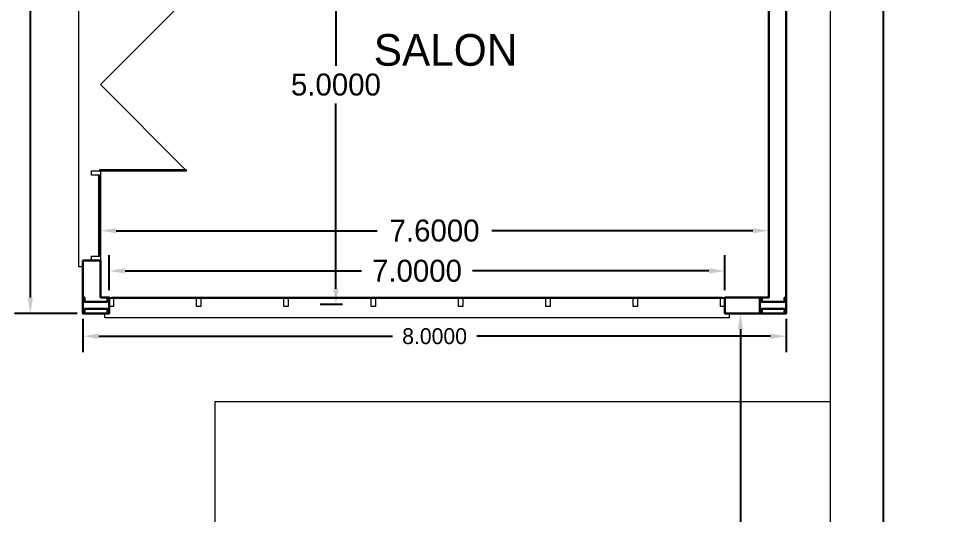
# Model space of a CAD drawing. Header units: millimetres. Extents: x 1972 to 5740, y 370 to 952.
# Drawn here: x 2635.37 to 2645.82, y 572.01 to 577.65 of the extents above; entities that cross this region are included whole.
import ezdxf

# ---------------------------------------------------------------- set-up
doc = ezdxf.new("R2010")
doc.units = ezdxf.units.MM
doc.header["$LTSCALE"] = 15
for name, color, linetype, lineweight in [('000 ALE 01', 1, 'Continuous', 9), ('MUROS', 1, 'Continuous', 30), ('SOMBRAS', 95, 'Continuous', 18)]:
    doc.layers.add(name, color=color, linetype=linetype, lineweight=lineweight)
doc.dimstyles.get("Standard").update_dxf_attribs({"dimtxt": 0.18, "dimasz": 0.18, "dimexe": 0.18, "dimexo": 0.0625, "dimgap": 0.09, "dimtad": 0, "dimtih": 1, "dimtoh": 1, "dimdec": 4, "dimzin": 0, "dimdsep": 46, "dimtxsty": 'Standard', "dimcen": 0.09, "dimadec": 0, "dimazin": 0, "dimtfac": 1, "dimtdec": 4, "dimtofl": 0, "dimtmove": 0, "dimatfit": 3, "dimfxl": 1, "dimtolj": 1, "dimtzin": 0, "dimarcsym": 0})

# ---------------------------------------------------------------- blocks, each defined once
blk = doc.blocks.new('*D75')
at = {"layer": 'Defpoints', "color": 0, "linetype": 'Continuous', "ltscale": 0.001, "transparency": 16777216}
for p in [(2644.101, 574.294), (2643.579, 559.294), (2644.101, 559.294)]:
    blk.add_point(p, dxfattribs=at)
at = {"layer": 'SOMBRAS', "color": 0, "linetype": 'Continuous', "lineweight": -2, "ltscale": 0.001, "transparency": 16777216}
for p, q in [((2644.038, 574.294), (2643.399, 574.294)), ((2643.579, 574.114), (2643.579, 566.974)), ((2643.579, 559.474), (2643.579, 566.614)), ((2644.038, 559.294), (2643.399, 559.294))]:
    blk.add_line(p, q, dxfattribs=at)
at = {"layer": 'SOMBRAS', "color": 0, "linetype": 'Continuous', "ltscale": 0.001, "transparency": 16777216}
for points in [[(2643.549, 574.114), (2643.609, 574.114), (2643.579, 574.294)], [(2643.549, 559.474), (2643.609, 559.474), (2643.579, 559.294)]]:
    blk.add_solid(points, dxfattribs=at)
at = {"layer": 'SOMBRAS', "color": 0, "linetype": 'Continuous', "ltscale": 0.001, "transparency": 16777216, "insert": (2643.579, 566.794), "char_height": 0.18, "attachment_point": 5}
blk.add_mtext('\\A1;15.0000', dxfattribs=at)
blk = doc.blocks.new('*D113')
at = {"layer": 'Defpoints', "color": 0, "linetype": 'Continuous', "ltscale": 0.001, "transparency": 16777216}
for p in [(2636.101, 584.294), (2635.504, 574.294), (2636.101, 574.294)]:
    blk.add_point(p, dxfattribs=at)
at = {"layer": 'SOMBRAS', "color": 0, "linetype": 'Continuous', "lineweight": -2, "ltscale": 0.001, "transparency": 16777216}
for p, q in [((2636.038, 584.294), (2635.324, 584.294)), ((2635.504, 584.114), (2635.504, 579.509)), ((2635.504, 574.474), (2635.504, 579.079)), ((2636.038, 574.294), (2635.324, 574.294))]:
    blk.add_line(p, q, dxfattribs=at)
at = {"layer": 'SOMBRAS', "color": 0, "linetype": 'Continuous', "ltscale": 0.001, "transparency": 16777216}
for points in [[(2635.474, 584.114), (2635.534, 584.114), (2635.504, 584.294)], [(2635.474, 574.474), (2635.534, 574.474), (2635.504, 574.294)]]:
    blk.add_solid(points, dxfattribs=at)
at = {"layer": 'SOMBRAS', "color": 0, "linetype": 'Continuous', "ltscale": 0.001, "transparency": 16777216, "insert": (2635.504, 579.294), "char_height": 0.25, "attachment_point": 5}
blk.add_mtext('\\A1;10.0000', dxfattribs=at)
blk = doc.blocks.new('*D121')
at = {"layer": 'Defpoints', "color": 0, "linetype": 'Continuous', "ltscale": 0.001, "transparency": 16777216}
for p in [(2636.101, 574.294), (2644.101, 574.294), (2636.101, 574.034)]:
    blk.add_point(p, dxfattribs=at)
at = {"layer": 'SOMBRAS', "color": 0, "linetype": 'Continuous', "lineweight": -2, "ltscale": 0.001, "transparency": 16777216}
for p, q in [((2636.101, 574.232), (2636.101, 573.854)), ((2644.101, 574.232), (2644.101, 573.854)), ((2636.281, 574.034), (2639.621, 574.034)), ((2643.921, 574.034), (2640.581, 574.034))]:
    blk.add_line(p, q, dxfattribs=at)
at = {"layer": 'SOMBRAS', "color": 0, "linetype": 'Continuous', "ltscale": 0.001, "transparency": 16777216}
for points in [[(2636.281, 574.064), (2636.281, 574.004), (2636.101, 574.034)], [(2643.921, 574.064), (2643.921, 574.004), (2644.101, 574.034)]]:
    blk.add_solid(points, dxfattribs=at)
at = {"layer": 'SOMBRAS', "color": 0, "linetype": 'Continuous', "ltscale": 0.001, "transparency": 16777216, "insert": (2640.101, 574.034), "char_height": 0.18, "attachment_point": 5}
blk.add_mtext('\\A1;8.0000', dxfattribs=at)
blk = doc.blocks.new('*D108')
at = {"layer": 'Defpoints', "color": 0, "linetype": 'Continuous', "ltscale": 0.001, "transparency": 16777216}
for p in [(2636.301, 575.234), (2636.301, 574.984), (2643.901, 574.984)]:
    blk.add_point(p, dxfattribs=at)
at = {"layer": 'SOMBRAS', "color": 0, "linetype": 'Continuous', "lineweight": -2, "ltscale": 0.001, "transparency": 16777216}
for p, q in [((2636.301, 575.046), (2636.301, 575.414)), ((2643.901, 575.046), (2643.901, 575.414)), ((2636.481, 575.234), (2639.448, 575.234)), ((2643.721, 575.234), (2640.753, 575.234))]:
    blk.add_line(p, q, dxfattribs=at)
at = {"layer": 'SOMBRAS', "color": 0, "linetype": 'Continuous', "ltscale": 0.001, "transparency": 16777216}
for points in [[(2636.481, 575.264), (2636.481, 575.204), (2636.301, 575.234)], [(2643.721, 575.264), (2643.721, 575.204), (2643.901, 575.234)]]:
    blk.add_solid(points, dxfattribs=at)
at = {"layer": 'SOMBRAS', "color": 0, "linetype": 'Continuous', "ltscale": 0.001, "transparency": 16777216, "insert": (2640.101, 575.234), "char_height": 0.25, "attachment_point": 5}
blk.add_mtext('\\A1;7.6000', dxfattribs=at)
blk = doc.blocks.new('*D109')
at = {"layer": 'Defpoints', "color": 0, "linetype": 'Continuous', "ltscale": 0.001, "transparency": 16777216}
for p in [(2639.117, 579.394), (2638.979, 574.394), (2639.117, 574.394)]:
    blk.add_point(p, dxfattribs=at)
at = {"layer": 'SOMBRAS', "color": 0, "linetype": 'Continuous', "lineweight": -2, "ltscale": 0.001, "transparency": 16777216}
for p, q in [((2639.054, 579.394), (2638.799, 579.394)), ((2638.979, 579.214), (2638.979, 577.109)), ((2638.979, 574.574), (2638.979, 576.679)), ((2639.054, 574.394), (2638.799, 574.394))]:
    blk.add_line(p, q, dxfattribs=at)
at = {"layer": 'SOMBRAS', "color": 0, "linetype": 'Continuous', "ltscale": 0.001, "transparency": 16777216}
for points in [[(2638.949, 579.214), (2639.009, 579.214), (2638.979, 579.394)], [(2638.949, 574.574), (2639.009, 574.574), (2638.979, 574.394)]]:
    blk.add_solid(points, dxfattribs=at)
at = {"layer": 'SOMBRAS', "color": 0, "linetype": 'Continuous', "ltscale": 0.001, "transparency": 16777216, "insert": (2638.979, 576.894), "char_height": 0.25, "attachment_point": 5}
blk.add_mtext('\\A1;5.0000', dxfattribs=at)
blk = doc.blocks.new('*D110')
at = {"layer": 'Defpoints', "color": 0, "linetype": 'Continuous', "ltscale": 0.001, "transparency": 16777216}
for p in [(2636.401, 574.777), (2636.401, 574.494), (2643.401, 574.494)]:
    blk.add_point(p, dxfattribs=at)
at = {"layer": 'SOMBRAS', "color": 0, "linetype": 'Continuous', "lineweight": -2, "ltscale": 0.001, "transparency": 16777216}
for p, q in [((2636.401, 574.557), (2636.401, 574.957)), ((2643.401, 574.557), (2643.401, 574.957)), ((2636.581, 574.777), (2639.269, 574.777)), ((2643.221, 574.777), (2640.532, 574.777))]:
    blk.add_line(p, q, dxfattribs=at)
at = {"layer": 'SOMBRAS', "color": 0, "linetype": 'Continuous', "ltscale": 0.001, "transparency": 16777216}
for points in [[(2636.581, 574.807), (2636.581, 574.747), (2636.401, 574.777)], [(2643.221, 574.807), (2643.221, 574.747), (2643.401, 574.777)]]:
    blk.add_solid(points, dxfattribs=at)
at = {"layer": 'SOMBRAS', "color": 0, "linetype": 'Continuous', "ltscale": 0.001, "transparency": 16777216, "insert": (2639.901, 574.777), "char_height": 0.25, "attachment_point": 5}
blk.add_mtext('\\A1;7.0000', dxfattribs=at)
blk = doc.blocks.new('*D283')
at = {"layer": 'Defpoints', "color": 0, "linetype": 'Continuous', "ltscale": 0.001, "transparency": 16777216}
for p in [(2644.601, 639.294), (2644.601, 559.294), (2645.206, 559.294)]:
    blk.add_point(p, dxfattribs=at)
at = {"layer": 'SOMBRAS', "color": 0, "linetype": 'Continuous', "lineweight": -2, "ltscale": 0.001, "transparency": 16777216}
for p, q in [((2644.663, 639.294), (2645.386, 639.294)), ((2645.206, 639.114), (2645.206, 599.509)), ((2645.206, 559.474), (2645.206, 599.079)), ((2644.663, 559.294), (2645.386, 559.294))]:
    blk.add_line(p, q, dxfattribs=at)
at = {"layer": 'SOMBRAS', "color": 0, "linetype": 'Continuous', "ltscale": 0.001, "transparency": 16777216}
for points in [[(2645.176, 639.114), (2645.236, 639.114), (2645.206, 639.294)], [(2645.176, 559.474), (2645.236, 559.474), (2645.206, 559.294)]]:
    blk.add_solid(points, dxfattribs=at)
at = {"layer": 'SOMBRAS', "color": 0, "linetype": 'Continuous', "ltscale": 0.001, "transparency": 16777216, "insert": (2645.206, 599.294), "char_height": 0.25, "attachment_point": 5}
blk.add_mtext('\\A1;80.0000', dxfattribs=at)

msp = doc.modelspace()

# ---------------------------------------------------------------- linework, layer by layer
at = {"layer": '000 ALE 01'}
for points in [[(2637.60081, 573.29417), (2637.60081, 559.29417)], [(2637.60081, 573.29417), (2644.60081, 573.29417)]]:
    msp.add_lwpolyline(points, dxfattribs=at)
at = {"layer": 'MUROS', "linetype": 'Continuous', "ltscale": 0.001}
for p, q in [((2644.10081, 580.06917), (2644.10081, 574.29417)), ((2643.40081, 574.29417), (2643.40081, 574.47417)), ((2644.10081, 574.29417), (2643.40081, 574.29417))]:
    msp.add_line(p, q, dxfattribs=at)
for points in [[(2643.90081, 579.29417), (2643.90081, 574.47417), (2643.40081, 574.47417)], [(2636.30081, 574.89417), (2636.10081, 574.89417)], [(2636.10081, 574.89417), (2636.10081, 574.47417)], [(2636.30081, 574.89417), (2636.30081, 574.47417)], [(2636.30081, 574.47417), (2636.40081, 574.47417)], [(2636.10081, 574.29417), (2636.40081, 574.29417)]]:
    msp.add_lwpolyline(points, dxfattribs=at)
for points in [[(2636.10081, 574.47417), (2636.10081, 574.29417), (2636.12081, 574.29417), (2636.12081, 574.34417), (2636.38081, 574.34417), (2636.38081, 574.29417), (2636.40081, 574.29417), (2636.40081, 574.47417), (2636.38081, 574.47417), (2636.38081, 574.42417), (2636.12081, 574.42417), (2636.12081, 574.47417), (2636.10081, 574.47417)], [(2643.80081, 574.47417), (2643.80081, 574.29417), (2643.82081, 574.29417), (2643.82081, 574.34417), (2644.08081, 574.34417), (2644.08081, 574.29417), (2644.10081, 574.29417), (2644.10081, 574.47417), (2644.08081, 574.47417), (2644.08081, 574.42417), (2643.82081, 574.42417), (2643.82081, 574.47417), (2643.80081, 574.47417)]]:
    msp.add_lwpolyline(points, close=True, dxfattribs=at)
at = {"layer": 'SOMBRAS', "linetype": 'Continuous', "ltscale": 0.001}
msp.add_line((2644.60081, 661.29417), (2644.60081, 559.29417), dxfattribs=at)
for points in [[(2636.10081, 578.82988), (2636.10081, 578.87988), (2636.05081, 578.87988), (2636.05081, 574.87778), (2636.05081, 574.82778), (2636.10081, 574.82778), (2636.10081, 574.89417)], [(2637.2151, 577.80845), (2636.30081, 576.89417), (2637.27939, 575.91559)], [(2636.30081, 575.86559), (2636.20081, 575.86559), (2636.20081, 575.91559), (2636.30081, 575.91559), (2636.30081, 575.86559)], [(2636.30081, 575.86559), (2636.20081, 575.86559), (2636.20081, 575.91559), (2636.30081, 575.91559), (2636.30081, 575.86559)], [(2636.29081, 575.91559), (2637.28081, 575.91559), (2637.28081, 575.91559), (2637.28081, 575.91559), (2637.28081, 575.92559), (2636.29081, 575.92559), (2636.29081, 575.91559)], [(2636.28081, 575.86559), (2636.28081, 574.94417)], [(2636.29081, 575.86559), (2636.29081, 574.94417)], [(2636.30081, 575.86559), (2636.30081, 574.94417)], [(2636.30081, 574.89417), (2636.20081, 574.89417), (2636.20081, 574.94417), (2636.30081, 574.94417), (2636.30081, 574.89417)], [(2636.45081, 574.47417), (2636.45081, 574.37417), (2636.40081, 574.37417), (2636.40081, 574.47417), (2636.45081, 574.47417)], [(2643.40081, 574.46417), (2636.40081, 574.46417)], [(2643.37581, 574.47417), (2636.42581, 574.47417)], [(2637.44367, 574.47417), (2637.44367, 574.37417), (2637.39367, 574.37417), (2637.39367, 574.47417), (2637.44367, 574.47417)], [(2638.43653, 574.47417), (2638.43653, 574.37417), (2638.38653, 574.37417), (2638.38653, 574.47417), (2638.43653, 574.47417)], [(2639.42939, 574.47417), (2639.42939, 574.37417), (2639.37939, 574.37417), (2639.37939, 574.47417), (2639.42939, 574.47417)], [(2640.42224, 574.47417), (2640.42224, 574.37417), (2640.37224, 574.37417), (2640.37224, 574.47417), (2640.42224, 574.47417)], [(2641.4151, 574.47417), (2641.4151, 574.37417), (2641.3651, 574.37417), (2641.3651, 574.47417), (2641.4151, 574.47417)], [(2642.40796, 574.47417), (2642.40796, 574.37417), (2642.35796, 574.37417), (2642.35796, 574.47417), (2642.40796, 574.47417)], [(2643.40081, 574.47417), (2643.40081, 574.37417), (2643.35081, 574.37417), (2643.35081, 574.47417), (2643.40081, 574.47417)], [(2643.40081, 574.29417), (2643.45081, 574.29417), (2643.45081, 574.24417), (2636.40081, 574.24417), (2636.35081, 574.24417), (2636.35081, 574.29417), (2636.40081, 574.29417)]]:
    msp.add_lwpolyline(points, dxfattribs=at)

# ---------------------------------------------------------------- texts
at = {"layer": 'SOMBRAS', "linetype": 'Continuous', "ltscale": 0.001, "insert": (2639.40956, 577.46902), "char_height": 0.36, "width": 1.5560028, "attachment_point": 1}
msp.add_mtext('SALON', dxfattribs=at)

# ---------------------------------------------------------------- dimensions: what is measured, and where the dimension line sits
at = {"layer": 'SOMBRAS', "linetype": 'Continuous', "ltscale": 0.001}
for p1, p2, distance, override, picture, middle in [((2644.60081, 639.29417), (2644.60081, 559.29417), 0.60551, {"dimscale": 1, "dimtxt": 0.25}, '*D283', (2645.20633, 599.29417)), ((2636.10081, 584.29417), (2636.10081, 574.29417), -0.59633, {"dimscale": 1, "dimtxt": 0.25}, '*D113', (2635.50448, 579.29417)), ((2639.11694, 579.39417), (2639.11694, 574.39417), -0.13748, {"dimscale": 1, "dimtxt": 0.25}, '*D109', (2638.97946, 576.89417)), ((2643.90081, 574.98386), (2636.30081, 574.98386), -0.25023, {"dimscale": 1, "dimtxt": 0.25}, '*D108', (2640.10081, 575.23409)), ((2643.40081, 574.49417), (2636.40081, 574.49417), -0.28237, {"dimscale": 1, "dimtxt": 0.25}, '*D110', (2639.90081, 574.77654)), ((2644.10081, 574.29417), (2636.10081, 574.29417), 0.25968, {"dimscale": 1}, '*D121', (2640.10081, 574.03448)), ((2644.10081, 574.29417), (2644.10081, 559.29417), -0.52216, {"dimscale": 1}, '*D75', (2643.57866, 566.79417))]:
    dim = msp.add_aligned_dim(p1=p1, p2=p2, distance=distance, dimstyle='Standard', override=override, dxfattribs=at)
    dim.commit()
    dim.dimension.update_dxf_attribs({"geometry": picture, "text_midpoint": middle})

doc.saveas('drawing.dxf')
